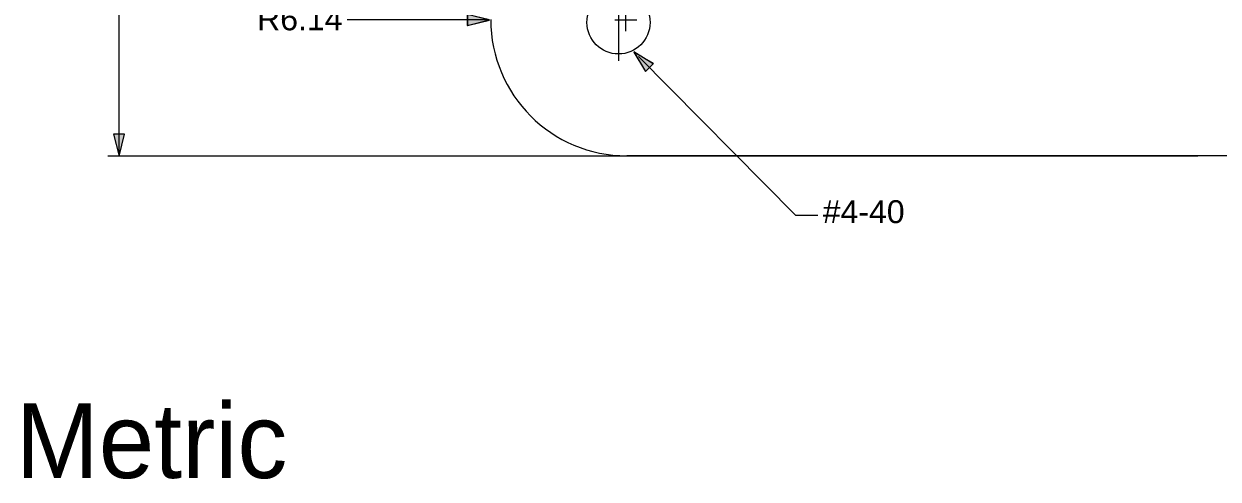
# Model space of a CAD drawing. Header units: inches. Extents: x -6.6 to 9.3, y -8.7 to 9.
# Drawn here: x 4.309 to 7.121, y 4.41 to 5.481 of the extents above; entities that cross this region are included whole.
import ezdxf

# ---------------------------------------------------------------- set-up
doc = ezdxf.new("R2010")
doc.units = ezdxf.units.IN
doc.header["$MEASUREMENT"] = 0
doc.layers.add('$DDT_AUDIT_GENERATED_(989)', color=7, linetype='Continuous')

# ---------------------------------------------------------------- blocks, each defined once
blk = doc.blocks.new('block 205')
at = {"layer": '$DDT_AUDIT_GENERATED_(989)', "color": 5, "lineweight": 5, "true_color": 0x0000ff}
blk.add_lwpolyline([(5.4055, 5.4905), (5.1226, 5.4905)], dxfattribs=at)
blk = doc.blocks.new('block 206')
at = {"layer": '$DDT_AUDIT_GENERATED_(989)', "color": 5, "lineweight": 5, "true_color": 0x0000ff}
blk.add_lwpolyline([(5.1226, 5.4905), (5.0702, 5.4905)], dxfattribs=at)
blk = doc.blocks.new('block 207')
at = {"layer": '$DDT_AUDIT_GENERATED_(989)', "color": 5, "lineweight": 5, "true_color": 0x0000ff}
blk.add_lwpolyline([(5.7003, 5.4905), (5.7526, 5.4905)], dxfattribs=at)
blk = doc.blocks.new('block 208')
at = {"layer": '$DDT_AUDIT_GENERATED_(989)', "color": 5, "lineweight": 5, "true_color": 0x0000ff}
blk.add_lwpolyline([(5.7264, 5.4643), (5.7264, 5.5166)], dxfattribs=at)
blk = doc.blocks.new('block 209')
at = {"layer": '$DDT_AUDIT_GENERATED_(989)', "lineweight": 0}
blk.add_lwpolyline([(5.4055, 5.4905), (5.3532, 5.5035), (5.3532, 5.4774), (5.4055, 5.4905)], dxfattribs=at)
blk = doc.blocks.new('block 210')
at = {"layer": '$DDT_AUDIT_GENERATED_(989)', "true_color": 0x0000ff}
h = blk.add_hatch(color=5, dxfattribs=at)
h.dxf.hatch_style = 2
h.paths.add_polyline_path([(5.4053, 5.49), (5.3534, 5.503), (5.3534, 5.477)])
at = {"layer": '$DDT_AUDIT_GENERATED_(989)', "lineweight": 0}
blk.add_lwpolyline([(5.4053, 5.49), (5.3534, 5.503), (5.3534, 5.477), (5.4053, 5.49), (5.4053, 5.49)], dxfattribs=at)
blk = doc.blocks.new('block 212')
at = {"layer": '$DDT_AUDIT_GENERATED_(989)', "color": 5, "true_color": 0x0000ff, "insert": (4.8583, 5.4652), "char_height": 0.053966, "attachment_point": 7}
blk.add_mtext('\\fArial|b0|i0|c0|p34;\\W1;R6.14', dxfattribs=at)
blk = doc.blocks.new('block 211')
at = {"layer": '$DDT_AUDIT_GENERATED_(989)'}
blk.add_blockref('block 212', (0, 0), dxfattribs=at)
blk = doc.blocks.new('block 204')
at = {"layer": '$DDT_AUDIT_GENERATED_(989)'}
for name in ['block 211', 'block 208', 'block 206', 'block 205', 'block 209', 'block 210', 'block 207']:
    blk.add_blockref(name, (0, 0), dxfattribs=at)
blk = doc.blocks.new('block 244')
at = {"layer": '$DDT_AUDIT_GENERATED_(989)', "color": 5, "lineweight": 5, "true_color": 0x0000ff}
blk.add_lwpolyline([(7.0731, 5.1695), (4.5072, 5.1695)], dxfattribs=at)
blk = doc.blocks.new('block 245')
at = {"layer": '$DDT_AUDIT_GENERATED_(989)', "color": 5, "lineweight": 5, "true_color": 0x0000ff}
blk.add_lwpolyline([(4.5333, 5.1695), (4.5333, 7.7806)], dxfattribs=at)
blk = doc.blocks.new('block 246')
at = {"layer": '$DDT_AUDIT_GENERATED_(989)', "lineweight": 0}
blk.add_lwpolyline([(4.5333, 5.1695), (4.5464, 5.2218), (4.5203, 5.2218), (4.5333, 5.1695)], dxfattribs=at)
blk = doc.blocks.new('block 247')
at = {"layer": '$DDT_AUDIT_GENERATED_(989)', "true_color": 0x0000ff}
h = blk.add_hatch(color=5, dxfattribs=at)
h.dxf.hatch_style = 2
h.paths.add_polyline_path([(4.5332, 5.1695), (4.5462, 5.2214), (4.5203, 5.2214)])
at = {"layer": '$DDT_AUDIT_GENERATED_(989)', "lineweight": 0}
blk.add_lwpolyline([(4.5332, 5.1695), (4.5462, 5.2214), (4.5203, 5.2214), (4.5332, 5.1695), (4.5332, 5.1695)], dxfattribs=at)
blk = doc.blocks.new('block 242')
at = {"layer": '$DDT_AUDIT_GENERATED_(989)'}
for name in ['block 245', 'block 246', 'block 247', 'block 244']:
    blk.add_blockref(name, (0, 0), dxfattribs=at)
blk = doc.blocks.new('block 253')
at = {"layer": '$DDT_AUDIT_GENERATED_(989)', "color": 5, "lineweight": 5, "true_color": 0x0000ff}
blk.add_lwpolyline([(5.7566, 5.4046), (6.1263, 5.031)], dxfattribs=at)
blk = doc.blocks.new('block 254')
at = {"layer": '$DDT_AUDIT_GENERATED_(989)', "color": 5, "lineweight": 5, "true_color": 0x0000ff}
blk.add_lwpolyline([(6.1263, 5.031), (6.1786, 5.031)], dxfattribs=at)
blk = doc.blocks.new('block 255')
at = {"layer": '$DDT_AUDIT_GENERATED_(989)', "lineweight": 0}
blk.add_lwpolyline([(5.7452, 5.4153), (5.7727, 5.3689), (5.7913, 5.3873), (5.7452, 5.4153)], dxfattribs=at)
blk = doc.blocks.new('block 256')
at = {"layer": '$DDT_AUDIT_GENERATED_(989)', "true_color": 0x0000ff}
h = blk.add_hatch(color=5, dxfattribs=at)
h.dxf.hatch_style = 2
h.paths.add_polyline_path([(5.7453, 5.4147), (5.7725, 5.3693), (5.7914, 5.3875)])
at = {"layer": '$DDT_AUDIT_GENERATED_(989)', "lineweight": 0}
blk.add_lwpolyline([(5.7453, 5.4147), (5.7725, 5.3693), (5.7914, 5.3875), (5.7453, 5.4147), (5.7453, 5.4147)], dxfattribs=at)
blk = doc.blocks.new('block 257')
at = {"layer": '$DDT_AUDIT_GENERATED_(989)', "color": 5, "true_color": 0x0000ff, "insert": (6.1902, 5.0113), "char_height": 0.053966, "attachment_point": 7}
blk.add_mtext('\\fArial|b0|i0|c0|p34;\\W1;#4-40', dxfattribs=at)
blk = doc.blocks.new('block 252')
at = {"layer": '$DDT_AUDIT_GENERATED_(989)'}
for name in ['block 255', 'block 256', 'block 253', 'block 257', 'block 254']:
    blk.add_blockref(name, (0, 0), dxfattribs=at)
blk = doc.blocks.new('block 428')
at = {"layer": '$DDT_AUDIT_GENERATED_(989)', "color": 7, "lineweight": 9, "true_color": 0xffffff}
blk.add_open_spline([(5.7836, 5.4844), (5.7836, 5.5255), (5.7503, 5.5587), (5.7093, 5.5587), (5.6683, 5.5587), (5.635, 5.5255), (5.635, 5.4844), (5.635, 5.4434), (5.6683, 5.4102), (5.7093, 5.4102), (5.7503, 5.4102), (5.7836, 5.4434), (5.7836, 5.4844)], degree=3, knots=[0, 0, 0, 0, 1, 1, 1, 2, 2, 2, 3, 3, 3, 4, 4, 4, 4], dxfattribs=at)
blk = doc.blocks.new('block 427')
at = {"layer": '$DDT_AUDIT_GENERATED_(989)'}
blk.add_blockref('block 428', (0, 0), dxfattribs=at)
blk = doc.blocks.new('block 432')
at = {"layer": '$DDT_AUDIT_GENERATED_(989)', "color": 7, "lineweight": 9, "true_color": 0xffffff}
blk.add_lwpolyline([(5.7093, 5.5751), (5.7093, 5.3938)], dxfattribs=at)
blk = doc.blocks.new('block 431')
at = {"layer": '$DDT_AUDIT_GENERATED_(989)'}
blk.add_blockref('block 432', (0, 0), dxfattribs=at)
blk = doc.blocks.new('block 466')
at = {"layer": '$DDT_AUDIT_GENERATED_(989)', "color": 7, "lineweight": 18, "true_color": 0xffffff}
blk.add_lwpolyline([(8.4696, 5.1706), (5.7289, 5.1706)], dxfattribs=at)
blk = doc.blocks.new('block 465')
at = {"layer": '$DDT_AUDIT_GENERATED_(989)'}
blk.add_blockref('block 466', (0, 0), dxfattribs=at)
blk = doc.blocks.new('block 468')
at = {"layer": '$DDT_AUDIT_GENERATED_(989)', "color": 7, "lineweight": 18, "true_color": 0xffffff}
blk.add_open_spline([(5.4085, 5.491), (5.4085, 5.3141), (5.5519, 5.1706), (5.7289, 5.1706)], degree=3, dxfattribs=at)
blk = doc.blocks.new('block 467')
at = {"layer": '$DDT_AUDIT_GENERATED_(989)'}
blk.add_blockref('block 468', (0, 0), dxfattribs=at)
blk = doc.blocks.new('block 264')
at = {"layer": '$DDT_AUDIT_GENERATED_(989)'}
for name in ['block 431', 'block 427', 'block 467', 'block 465']:
    blk.add_blockref(name, (0, 0), dxfattribs=at)
blk = doc.blocks.new('block 503')
at = {"layer": '$DDT_AUDIT_GENERATED_(989)', "color": 7, "true_color": 0xffffff, "insert": (4.2899, 4.4096), "char_height": 0.175704, "attachment_point": 7}
blk.add_mtext('\\fMyriad Pro|b0|i0|c0|p34;\\W1;Metric', dxfattribs=at)
blk = doc.blocks.new('block 184')
at = {"layer": '$DDT_AUDIT_GENERATED_(989)'}
for name in ['block 242', 'block 264', 'block 204', 'block 252', 'block 503']:
    blk.add_blockref(name, (0, 0), dxfattribs=at)

msp = doc.modelspace()

# ---------------------------------------------------------------- block references
at = {"layer": '$DDT_AUDIT_GENERATED_(989)'}
msp.add_blockref('block 184', (0, 0), dxfattribs=at)

doc.saveas('drawing.dxf')
